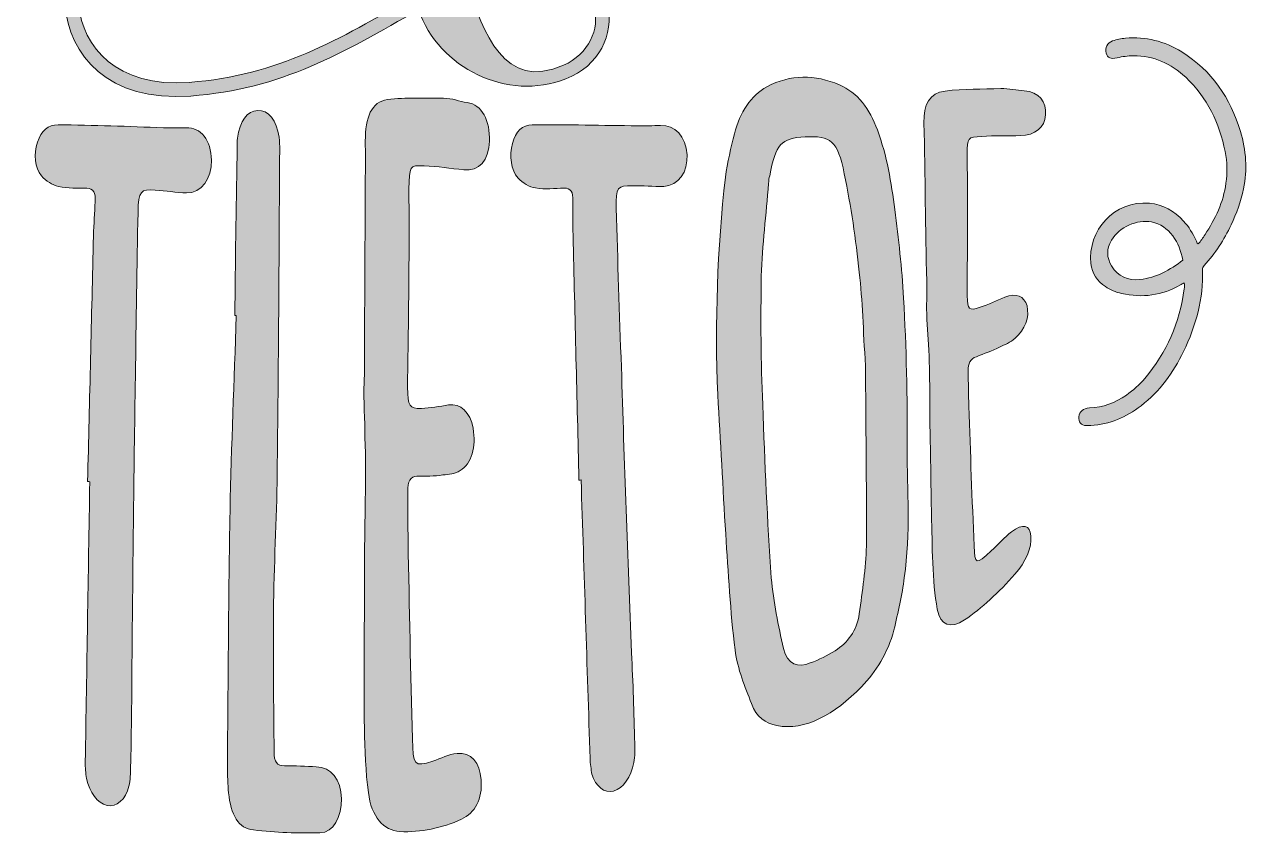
# Model space of a CAD drawing. Header units: inches. Extents: x 54 to 1026, y -1028 to -52.
# Drawn here: x 384 to 1025, y -1028 to -604 of the extents above; entities that cross this region are included whole.
import ezdxf

# ---------------------------------------------------------------- set-up
doc = ezdxf.new("R2010")
doc.units = ezdxf.units.IN
doc.header["$MEASUREMENT"] = 0
doc.layers.add('Layer 1', color=7, linetype='Continuous')

# ---------------------------------------------------------------- blocks, each defined once
blk = doc.blocks.new('block 2')
at = {"layer": 'Layer 1', "true_color": 0xffffff}
h = blk.add_hatch(color=7, dxfattribs=at)
h.dxf.hatch_style = 2
edge = h.paths.add_edge_path()
edge.add_spline(control_points=[(471.29, -641.93), (519.06, -638.35), (550.73, -619.45), (590.58, -596.72), (601.05, -627.37), (637.06, -644.99), (667.72, -632.99), (702.46, -619.71), (699.65, -564.79), (642.17, -569.64), (632.47, -570.41), (623.27, -572.96), (614.33, -576.79), (607.43, -553.04), (602.84, -528.51), (575.76, -520.34), (578.83, -519.57), (581.38, -518.55), (583.93, -517.53), (613.31, -504.25), (621.48, -456.99), (606.16, -430.17), (597.99, -415.87), (582.66, -409.48), (566.82, -408.21), (561.46, -407.7), (556.35, -407.95), (550.73, -407.95), (550.73, -407.95), (499.64, -407.95), (499.64, -407.95), (499.64, -407.95), (499.64, -412.04), (499.64, -412.04), (505.52, -412.04), (515.48, -410.5), (515.48, -431.96), (515.48, -431.96), (515.48, -568.36), (515.48, -568.36), (515.48, -589.82), (505.52, -588.29), (499.64, -588.29), (499.64, -588.29), (499.64, -592.37), (499.64, -592.37), (499.64, -592.37), (561.46, -592.37), (561.46, -592.37), (561.46, -592.37), (561.46, -588.29), (561.46, -588.29), (555.58, -588.29), (545.62, -589.82), (545.62, -568.36), (545.62, -568.36), (545.62, -522.39), (545.62, -522.39), (545.62, -522.39), (554.3, -522.39), (554.3, -522.39), (574.74, -524.17), (580.61, -574.24), (587.51, -590.33), (548.69, -612.3), (517.27, -631.2), (470.52, -634.78), (394.15, -640.65), (399.26, -548.18), (450.34, -552.02), (463.37, -553.04), (472.57, -564.02), (473.33, -576.28), (468.74, -575.77), (465.16, -578.84), (463.88, -582.67), (460.05, -593.14), (474.61, -599.01), (479.21, -589.31), (481.76, -583.69), (480.99, -575), (479.46, -568.87), (475.89, -556.36), (464.9, -545.88), (450.86, -544.86), (389.55, -540.26), (384.19, -648.82), (471.29, -641.93)], knot_values=[0, 0, 0, 0, 1, 1, 1, 2, 2, 2, 3, 3, 3, 4, 4, 4, 5, 5, 5, 6, 6, 6, 7, 7, 7, 8, 8, 8, 9, 9, 9, 10, 10, 10, 11, 11, 11, 12, 12, 12, 13, 13, 13, 14, 14, 14, 15, 15, 15, 16, 16, 16, 17, 17, 17, 18, 18, 18, 19, 19, 19, 20, 20, 20, 21, 21, 21, 22, 22, 22, 23, 23, 23, 24, 24, 24, 25, 25, 25, 26, 26, 26, 27, 27, 27, 28, 28, 28, 29, 29, 29, 29], degree=3, periodic=1)
edge = h.paths.add_edge_path()
edge.add_spline(control_points=[(642.94, -576.79), (690.2, -572.96), (693.01, -614.09), (666.44, -625.84), (635.28, -639.63), (624.55, -608.47), (616.12, -583.69), (625.06, -580.11), (633.75, -577.56), (642.94, -576.79)], knot_values=[0, 0, 0, 0, 1, 1, 1, 2, 2, 2, 3, 3, 3, 3], degree=3, periodic=1)
edge = h.paths.add_edge_path()
edge.add_spline(control_points=[(567.33, -513.7), (560.95, -518.04), (553.03, -516.77), (545.62, -516.77), (545.62, -516.77), (545.62, -431.96), (545.62, -431.96), (545.62, -425.07), (546.64, -420.47), (548.43, -417.4), (551.75, -411.53), (560.18, -411.02), (565.8, -413.83), (590.83, -426.34), (590.58, -497.61), (567.33, -513.7)], knot_values=[0, 0, 0, 0, 1, 1, 1, 2, 2, 2, 3, 3, 3, 4, 4, 4, 5, 5, 5, 5], degree=3, periodic=1)
h = blk.add_hatch(color=7, dxfattribs=at)
h.dxf.hatch_style = 2
edge = h.paths.add_edge_path()
edge.add_spline(control_points=[(990.2, -618.84), (981.21, -613.25), (971.35, -610.71), (960.74, -611.67), (958.44, -611.88), (956.18, -612.33), (954, -613.07), (951.23, -614), (949.76, -616.82), (950.57, -619.48), (951.3, -621.94), (953.03, -622.69), (956.34, -621.94), (959.15, -621.3), (961.99, -620.9), (964.88, -620.88), (975.57, -620.81), (984.61, -624.95), (992.27, -632.15), (1003.61, -642.79), (1009.94, -656.08), (1012.9, -671.06), (1013.99, -676.56), (1014.19, -682.08), (1013.37, -687.61), (1011.92, -697.48), (1007.87, -706.29), (1002.38, -714.5), (1001.27, -716.16), (1000.26, -717.93), (998.76, -719.3), (998.06, -718.83), (997.98, -718.14), (997.72, -717.56), (996.06, -713.87), (993.94, -710.47), (991.19, -707.47), (986.35, -702.16), (980.47, -698.75), (973.23, -698.08), (954.93, -696.38), (940.79, -712.57), (942.64, -729.64), (943.21, -734.83), (945.92, -738.82), (950.26, -741.74), (952.82, -743.47), (955.65, -744.65), (958.63, -745.31), (969.53, -747.74), (979.88, -746.43), (989.52, -740.81), (990.08, -740.48), (990.63, -740.15), (991.42, -739.7), (991.78, -740.98), (991.59, -741.95), (991.47, -742.9), (989.28, -760.6), (982.32, -776.2), (970.82, -789.78), (968.02, -793.09), (964.81, -795.98), (961.25, -798.47), (955.43, -802.54), (949.05, -805.02), (941.82, -805.26), (938.7, -805.36), (936.7, -807.12), (936.35, -809.82), (935.98, -812.65), (937.45, -814.39), (940.33, -814.5), (941.07, -814.53), (941.81, -814.49), (942.55, -814.45), (952.47, -813.81), (961.14, -810.09), (968.88, -804.1), (978.7, -796.51), (985.75, -786.73), (991.13, -775.72), (997.71, -762.23), (1001.51, -748.03), (1001.12, -732.86), (1001.1, -731.98), (1001.32, -731.31), (1001.92, -730.67), (1007.82, -724.37), (1012.37, -717.17), (1016.01, -709.4), (1018.85, -703.35), (1021.2, -697.1), (1022.56, -690.52), (1024.65, -680.42), (1023.9, -670.39), (1020.93, -660.53), (1015.66, -643.08), (1006.02, -628.66), (990.2, -618.84)], knot_values=[0, 0, 0, 0, 1, 1, 1, 2, 2, 2, 3, 3, 3, 4, 4, 4, 5, 5, 5, 6, 6, 6, 7, 7, 7, 8, 8, 8, 9, 9, 9, 10, 10, 10, 11, 11, 11, 12, 12, 12, 13, 13, 13, 14, 14, 14, 15, 15, 15, 16, 16, 16, 17, 17, 17, 18, 18, 18, 19, 19, 19, 20, 20, 20, 21, 21, 21, 22, 22, 22, 23, 23, 23, 24, 24, 24, 25, 25, 25, 26, 26, 26, 27, 27, 27, 28, 28, 28, 29, 29, 29, 30, 30, 30, 31, 31, 31, 32, 32, 32, 33, 33, 33, 33], degree=3, periodic=1)
edge = h.paths.add_edge_path()
edge.add_spline(control_points=[(968.32, -738.01), (962.01, -738.65), (956.84, -736.56), (953.46, -730.91), (950.8, -726.43), (950.75, -721.97), (953.39, -717.49), (957.43, -710.63), (966.76, -706.31), (974.38, -707.88), (979.02, -708.84), (982.66, -711.42), (985.48, -715.14), (988.32, -718.88), (989.85, -723.16), (990.78, -727.86), (984.07, -732.97), (976.95, -737.14), (968.32, -738.01)], knot_values=[0, 0, 0, 0, 1, 1, 1, 2, 2, 2, 3, 3, 3, 4, 4, 4, 5, 5, 5, 6, 6, 6, 6], degree=3, periodic=1)
h = blk.add_hatch(color=7, dxfattribs=at)
h.dxf.hatch_style = 2
edge = h.paths.add_edge_path()
edge.add_spline(control_points=[(844.51, -747.7), (843.7, -731.91), (841.84, -716.74), (839.95, -701.39), (838.11, -687.37), (835.91, -673.36), (830.8, -659.68), (826.85, -648.64), (820.45, -640.15), (810.9, -636.07), (798.06, -630.65), (785.37, -630.47), (772.92, -637.1), (764.73, -641.67), (758.86, -650.38), (755.96, -661.7), (754.02, -668.9), (752.46, -676.65), (751.25, -684.42), (747.02, -722.11), (745.66, -760.3), (747.24, -798.39), (748.73, -822.48), (749.88, -847.12), (751.38, -871.1), (752.77, -891.47), (753.8, -911.94), (756.28, -931.81), (757.72, -942.19), (761.34, -951.19), (764.94, -959.99), (767.39, -967.22), (772.28, -970.24), (778.18, -971.55), (792.93, -974.33), (808.16, -965.84), (822.52, -951.2), (830.04, -943.44), (836.36, -933.45), (839.48, -921.5), (841.63, -912.4), (843.78, -902.96), (844.91, -894.18), (848.37, -870.14), (846.36, -848.44), (846.42, -826.42), (846.69, -799.48), (845.96, -773.57), (844.51, -747.7)], knot_values=[0, 0, 0, 0, 1, 1, 1, 2, 2, 2, 3, 3, 3, 4, 4, 4, 5, 5, 5, 6, 6, 6, 7, 7, 7, 8, 8, 8, 9, 9, 9, 10, 10, 10, 11, 11, 11, 12, 12, 12, 13, 13, 13, 14, 14, 14, 15, 15, 15, 16, 16, 16, 16], degree=3, periodic=1)
edge = h.paths.add_edge_path()
edge.add_spline(control_points=[(821.29, -912.97), (820.16, -922.07), (815.05, -928.16), (808.74, -932.34), (804.53, -934.95), (800.29, -937.05), (795.65, -938.77), (789.23, -941.33), (783.7, -939.79), (781.59, -931.1), (779.01, -919.11), (776.41, -906.96), (775.26, -894.21), (773.18, -864.59), (771.81, -834.1), (770.81, -803.54), (769.7, -781.08), (769.69, -758.85), (770.03, -736.19), (770.59, -720.02), (772.59, -703.76), (773.87, -687.74), (773.82, -686.25), (774.13, -684.73), (774.46, -683.71), (777.53, -667.07), (780.34, -664.05), (792.98, -663.34), (806.34, -662.58), (810.04, -665.24), (813.49, -682.7), (816.93, -699.68), (819.63, -716.92), (821.26, -734.24), (823.17, -749.17), (823.3, -764.44), (824.6, -783.11), (824.81, -812.29), (825.13, -844.79), (825.11, -877.62), (824.77, -889.03), (823.03, -901.16), (821.29, -912.97)], knot_values=[0, 0, 0, 0, 1, 1, 1, 2, 2, 2, 3, 3, 3, 4, 4, 4, 5, 5, 5, 6, 6, 6, 7, 7, 7, 8, 8, 8, 9, 9, 9, 10, 10, 10, 11, 11, 11, 12, 12, 12, 13, 13, 13, 14, 14, 14, 14], degree=3, periodic=1)
h = blk.add_hatch(color=7, dxfattribs=at)
h.dxf.hatch_style = 2
edge = h.paths.add_edge_path()
edge.add_spline(control_points=[(907.75, -639.18), (903.79, -638.95), (899.82, -637.93), (895.49, -638.06), (885.76, -638.36), (876.02, -638.21), (866.3, -639.31), (858.02, -640.35), (854.93, -646.48), (855.18, -655.94), (855.91, -683.81), (855.92, -711.41), (856.65, -738.94), (856.76, -743.24), (856.85, -746.67), (856.6, -750.64), (856.45, -758.06), (857.34, -765.16), (857.52, -772.03), (858.64, -788.11), (858.03, -804.82), (858.45, -820.75), (858.8, -834.08), (858.81, -847.59), (859.17, -860.94), (859.6, -877.27), (859.42, -895.87), (862.18, -910.62), (863.76, -919.18), (869.21, -920.94), (876.39, -916.25), (885.52, -910.1), (894.42, -901.89), (902.85, -892.3), (908.46, -885.87), (911.82, -878.38), (911.17, -872.24), (910.83, -866.57), (907.06, -865.53), (901.01, -870.16), (897.51, -872.85), (894, -876.67), (890.47, -880.1), (882.42, -887.64), (881.72, -887.26), (881.53, -877.48), (880.39, -853.46), (879.55, -828.71), (878.71, -804.32), (878.58, -798.19), (878.45, -792.05), (878.33, -785.92), (878.24, -781.82), (879.58, -779.64), (882.64, -778.41), (886.72, -776.76), (890.8, -775.47), (894.84, -773.36), (897.54, -772.22), (900.56, -770.9), (902.9, -768.74), (908.24, -764.48), (910.55, -757.54), (909.17, -751.74), (907.79, -746.68), (903.36, -744.87), (897.57, -747.27), (893.14, -749.21), (889.04, -751.03), (884.57, -752.53), (878.73, -754.5), (878.01, -753.89), (877.87, -746.54), (877.76, -741.22), (878, -735.81), (877.89, -730.51), (878.19, -710.72), (878.17, -691.54), (877.79, -672.4), (877.97, -663.8), (877.97, -663.41), (885.46, -663.11), (892.24, -662.48), (899.02, -662.99), (905.77, -662.65), (913.23, -662.58), (918.54, -658.33), (918.9, -651.82), (919.62, -644.92), (915.32, -639.71), (907.75, -639.18)], knot_values=[0, 0, 0, 0, 1, 1, 1, 2, 2, 2, 3, 3, 3, 4, 4, 4, 5, 5, 5, 6, 6, 6, 7, 7, 7, 8, 8, 8, 9, 9, 9, 10, 10, 10, 11, 11, 11, 12, 12, 12, 13, 13, 13, 14, 14, 14, 15, 15, 15, 16, 16, 16, 17, 17, 17, 18, 18, 18, 19, 19, 19, 20, 20, 20, 21, 21, 21, 22, 22, 22, 23, 23, 23, 24, 24, 24, 25, 25, 25, 26, 26, 26, 27, 27, 27, 28, 28, 28, 29, 29, 29, 30, 30, 30, 30], degree=3, periodic=1)
h = blk.add_hatch(color=7, dxfattribs=at)
h.dxf.hatch_style = 2
edge = h.paths.add_edge_path()
edge.add_spline(control_points=[(616.03, -645.32), (612.02, -644.78), (608.01, -643.1), (603.65, -643.12), (593.84, -643.17), (584.03, -642.63), (574.22, -643.8), (565.87, -644.97), (562.63, -653.01), (562.67, -665.64), (562.81, -702.96), (562.2, -739.7), (562.32, -776.45), (562.34, -782.19), (562.36, -786.78), (562, -791.95), (561.66, -801.72), (562.44, -811.47), (562.47, -820.65), (563.3, -842.46), (562.24, -864.29), (562.31, -885.54), (562.37, -903.33), (562.05, -921.14), (562.1, -938.94), (562.18, -960.75), (561.47, -984.9), (564.27, -1006.63), (565.87, -1019.2), (572.16, -1026.46), (580.76, -1027.04), (591.7, -1027.47), (602.62, -1025.27), (613.07, -1020.55), (620.03, -1017.4), (624.19, -1009.97), (623.27, -999.89), (622.75, -990.88), (618.04, -985.29), (610.7, -986.09), (606.45, -986.56), (602.22, -988.7), (597.97, -990.22), (588.31, -993.34), (587.51, -992.19), (587.41, -978.47), (586.36, -944.2), (585.71, -909.31), (585.07, -874.99), (585, -866.41), (584.94, -857.82), (584.87, -849.24), (584.83, -843.51), (586.32, -841.16), (589.72, -841.01), (594.24, -840.79), (598.77, -841.12), (603.29, -840.27), (606.3, -840.09), (609.69, -839.86), (612.3, -837.97), (618.28, -834.7), (620.78, -825.43), (619.14, -815.91), (617.52, -807.52), (612.6, -802.72), (606.25, -803.63), (601.39, -804.46), (596.9, -805.25), (592.04, -805.45), (585.67, -805.71), (584.91, -804.58), (584.83, -794.28), (584.77, -786.84), (585.09, -779.39), (585.03, -771.95), (585.56, -744.47), (585.72, -717.57), (585.5, -690.68), (585.77, -678.66), (585.76, -678.1), (593.45, -678.57), (600.4, -678.48), (607.36, -680.08), (614.32, -680.51), (622.02, -681.49), (627.42, -675.71), (627.62, -665.55), (628.17, -654.83), (623.67, -646.41), (616.03, -645.32)], knot_values=[0, 0, 0, 0, 1, 1, 1, 2, 2, 2, 3, 3, 3, 4, 4, 4, 5, 5, 5, 6, 6, 6, 7, 7, 7, 8, 8, 8, 9, 9, 9, 10, 10, 10, 11, 11, 11, 12, 12, 12, 13, 13, 13, 14, 14, 14, 15, 15, 15, 16, 16, 16, 17, 17, 17, 18, 18, 18, 19, 19, 19, 20, 20, 20, 21, 21, 21, 22, 22, 22, 23, 23, 23, 24, 24, 24, 25, 25, 25, 26, 26, 26, 27, 27, 27, 28, 28, 28, 29, 29, 29, 30, 30, 30, 30], degree=3, periodic=1)
h = blk.add_hatch(color=7, dxfattribs=at)
h.dxf.hatch_style = 2
edge = h.paths.add_edge_path()
edge.add_spline(control_points=[(537.02, -993.08), (531.58, -993.01), (525.76, -992.3), (520.31, -992.64), (516.43, -992.48), (514.89, -990.73), (514.92, -985.18), (514.67, -960.71), (514.43, -936.25), (514.58, -911.81), (514.72, -887.93), (516.38, -864.09), (516.51, -839.64), (517.2, -783.53), (517.51, -726.86), (517.83, -670.18), (517.84, -667.96), (517.85, -665.74), (517.5, -663.51), (516.45, -654.62), (511.77, -649.06), (506.33, -649.6), (500.89, -649.59), (496.84, -655.12), (495.66, -663.96), (495.62, -667.28), (495.59, -670.05), (495.56, -673.37), (494.92, -701.02), (494.64, -729.23), (494.36, -756.88), (494.73, -756.9), (494.73, -756.89), (495.1, -756.91), (494.02, -791.19), (492.55, -824.87), (491.82, -859.13), (490.97, -903.89), (490.9, -948.15), (490.43, -992.94), (490.39, -997.36), (490.72, -1002.37), (491.07, -1006.83), (492.11, -1017.99), (496.33, -1025.61), (504.14, -1026.19), (515.84, -1027.58), (527.58, -1028.05), (538.92, -1027.61), (545.97, -1027.68), (550.26, -1019.26), (550.25, -1009.8), (549.85, -999.78), (544.79, -993.17), (537.02, -993.08)], knot_values=[0, 0, 0, 0, 1, 1, 1, 2, 2, 2, 3, 3, 3, 4, 4, 4, 5, 5, 5, 6, 6, 6, 7, 7, 7, 8, 8, 8, 9, 9, 9, 10, 10, 10, 11, 11, 11, 12, 12, 12, 13, 13, 13, 14, 14, 14, 15, 15, 15, 16, 16, 16, 17, 17, 17, 18, 18, 18, 18], degree=3, periodic=1)
h = blk.add_hatch(color=7, dxfattribs=at)
h.dxf.hatch_style = 2
edge = h.paths.add_edge_path()
edge.add_spline(control_points=[(468.89, -658.6), (464.89, -658.58), (460.9, -658.56), (456.91, -658.53), (438.76, -657.87), (420.27, -657.19), (401.77, -657.01), (396.69, -656.96), (392.98, -660.03), (390.99, -666.17), (388.99, -672.31), (389.51, -679.5), (393.03, -683.75), (395.5, -686.42), (398.73, -688.61), (401.99, -689.24), (407.06, -690.46), (411.81, -690.1), (416.92, -690.26), (420.2, -690.36), (421.61, -692.52), (421.13, -697.25), (420.99, -703.05), (420.49, -708.83), (420.33, -715.15), (419.31, -757.83), (418.28, -801.03), (417.26, -843.7), (417.63, -843.75), (418.01, -843.8), (418.38, -843.85), (417.59, -892.93), (416.82, -941.52), (416.04, -990.67), (415.98, -993.31), (416.29, -996.56), (416.61, -999.28), (418.35, -1006.57), (422.45, -1012.28), (427.44, -1013.32), (432.43, -1014.36), (437.15, -1010.44), (438.83, -1003.23), (439.66, -1000.16), (439.74, -996.41), (439.8, -993.2), (440.12, -976.63), (440.45, -960.05), (440.39, -943.95), (441.03, -892.02), (441.3, -840.11), (442.33, -788.82), (442.54, -759.94), (443.11, -731.1), (443.68, -702.78), (443.9, -691.56), (445.02, -690.53), (452.67, -691.24), (458.15, -691.36), (463.61, -692.55), (469.09, -692.66), (476.77, -692.82), (482.35, -685.29), (482.11, -675.51), (481.87, -665.18), (476.52, -658.1), (468.89, -658.6)], knot_values=[0, 0, 0, 0, 1, 1, 1, 2, 2, 2, 3, 3, 3, 4, 4, 4, 5, 5, 5, 6, 6, 6, 7, 7, 7, 8, 8, 8, 9, 9, 9, 10, 10, 10, 11, 11, 11, 12, 12, 12, 13, 13, 13, 14, 14, 14, 15, 15, 15, 16, 16, 16, 17, 17, 17, 18, 18, 18, 19, 19, 19, 20, 20, 20, 21, 21, 21, 22, 22, 22, 22], degree=3, periodic=1)
h = blk.add_hatch(color=7, dxfattribs=at)
h.dxf.hatch_style = 2
edge = h.paths.add_edge_path()
edge.add_spline(control_points=[(717.22, -657.41), (713.23, -657.46), (709.25, -657.51), (705.26, -657.56), (687.1, -657.27), (668.59, -656.91), (650.08, -657.04), (645, -657.07), (641.43, -660.3), (639.74, -666.76), (638.04, -673.2), (638.91, -680.72), (642.64, -684.92), (645.24, -687.54), (648.57, -689.59), (651.87, -690.04), (657, -690.97), (661.73, -690.3), (666.83, -690.15), (670.11, -690.05), (671.62, -692.1), (671.38, -696.85), (671.52, -702.63), (671.29, -708.43), (671.44, -714.75), (672.48, -757.36), (673.52, -800.49), (674.56, -843.1), (674.93, -843.05), (675.3, -843), (675.67, -842.95), (677.24, -891.79), (678.8, -940.06), (680.38, -988.82), (680.45, -991.45), (680.91, -994.52), (681.35, -997.05), (683.42, -1003.43), (687.73, -1007.1), (692.66, -1005.79), (697.59, -1004.48), (701.99, -998.52), (703.3, -990.88), (703.96, -987.57), (703.86, -983.96), (703.78, -980.86), (703.33, -964.85), (702.88, -948.85), (702.08, -933.45), (700.3, -883.45), (698.17, -833.45), (696.79, -783.82), (695.65, -755.94), (694.87, -728.02), (694.11, -700.61), (693.81, -689.75), (694.88, -688.69), (702.53, -688.91), (707.99, -688.69), (713.48, -689.49), (718.93, -689.24), (726.56, -688.88), (731.79, -681.64), (731.13, -672.69), (730.46, -663.25), (724.82, -656.82), (717.22, -657.41)], knot_values=[0, 0, 0, 0, 1, 1, 1, 2, 2, 2, 3, 3, 3, 4, 4, 4, 5, 5, 5, 6, 6, 6, 7, 7, 7, 8, 8, 8, 9, 9, 9, 10, 10, 10, 11, 11, 11, 12, 12, 12, 13, 13, 13, 14, 14, 14, 15, 15, 15, 16, 16, 16, 17, 17, 17, 18, 18, 18, 19, 19, 19, 20, 20, 20, 21, 21, 21, 22, 22, 22, 22], degree=3, periodic=1)
at = {"layer": 'Layer 1', "lineweight": 0}
for points, knots in [([(471.29, -641.93), (519.06, -638.35), (550.73, -619.45), (590.58, -596.72), (601.05, -627.37), (637.06, -644.99), (667.72, -632.99), (702.46, -619.71), (699.65, -564.79), (642.17, -569.64), (632.47, -570.41), (623.27, -572.96), (614.33, -576.79), (607.43, -553.04), (602.84, -528.51), (575.76, -520.34), (578.83, -519.57), (581.38, -518.55), (583.93, -517.53), (613.31, -504.25), (621.48, -456.99), (606.16, -430.17), (597.99, -415.87), (582.66, -409.48), (566.82, -408.21), (561.46, -407.7), (556.35, -407.95), (550.73, -407.95), (550.73, -407.95), (499.64, -407.95), (499.64, -407.95), (499.64, -407.95), (499.64, -412.04), (499.64, -412.04), (505.52, -412.04), (515.48, -410.5), (515.48, -431.96), (515.48, -431.96), (515.48, -568.36), (515.48, -568.36), (515.48, -589.82), (505.52, -588.29), (499.64, -588.29), (499.64, -588.29), (499.64, -592.37), (499.64, -592.37), (499.64, -592.37), (561.46, -592.37), (561.46, -592.37), (561.46, -592.37), (561.46, -588.29), (561.46, -588.29), (555.58, -588.29), (545.62, -589.82), (545.62, -568.36), (545.62, -568.36), (545.62, -522.39), (545.62, -522.39), (545.62, -522.39), (554.3, -522.39), (554.3, -522.39), (574.74, -524.17), (580.61, -574.24), (587.51, -590.33), (548.69, -612.3), (517.27, -631.2), (470.52, -634.78), (394.15, -640.65), (399.26, -548.18), (450.34, -552.02), (463.37, -553.04), (472.57, -564.02), (473.33, -576.28), (468.74, -575.77), (465.16, -578.84), (463.88, -582.67), (460.05, -593.14), (474.61, -599.01), (479.21, -589.31), (481.76, -583.69), (480.99, -575), (479.46, -568.87), (475.89, -556.36), (464.9, -545.88), (450.86, -544.86), (389.55, -540.26), (384.19, -648.82), (471.29, -641.93)], [0, 0, 0, 0, 1, 1, 1, 2, 2, 2, 3, 3, 3, 4, 4, 4, 5, 5, 5, 6, 6, 6, 7, 7, 7, 8, 8, 8, 9, 9, 9, 10, 10, 10, 11, 11, 11, 12, 12, 12, 13, 13, 13, 14, 14, 14, 15, 15, 15, 16, 16, 16, 17, 17, 17, 18, 18, 18, 19, 19, 19, 20, 20, 20, 21, 21, 21, 22, 22, 22, 23, 23, 23, 24, 24, 24, 25, 25, 25, 26, 26, 26, 27, 27, 27, 28, 28, 28, 29, 29, 29, 29]), ([(642.94, -576.79), (690.2, -572.96), (693.01, -614.09), (666.44, -625.84), (635.28, -639.63), (624.55, -608.47), (616.12, -583.69), (625.06, -580.11), (633.75, -577.56), (642.94, -576.79)], [0, 0, 0, 0, 1, 1, 1, 2, 2, 2, 3, 3, 3, 3]), ([(990.2, -618.84), (981.21, -613.25), (971.35, -610.71), (960.74, -611.67), (958.44, -611.88), (956.18, -612.33), (954, -613.07), (951.23, -614), (949.76, -616.82), (950.57, -619.48), (951.3, -621.94), (953.03, -622.69), (956.34, -621.94), (959.15, -621.3), (961.99, -620.9), (964.88, -620.88), (975.57, -620.81), (984.61, -624.95), (992.27, -632.15), (1003.61, -642.79), (1009.94, -656.08), (1012.9, -671.06), (1013.99, -676.56), (1014.19, -682.08), (1013.37, -687.61), (1011.92, -697.48), (1007.87, -706.29), (1002.38, -714.5), (1001.27, -716.16), (1000.26, -717.93), (998.76, -719.3), (998.06, -718.83), (997.98, -718.14), (997.72, -717.56), (996.06, -713.87), (993.94, -710.47), (991.19, -707.47), (986.35, -702.16), (980.47, -698.75), (973.23, -698.08), (954.93, -696.38), (940.79, -712.57), (942.64, -729.64), (943.21, -734.83), (945.92, -738.82), (950.26, -741.74), (952.82, -743.47), (955.65, -744.65), (958.63, -745.31), (969.53, -747.74), (979.88, -746.43), (989.52, -740.81), (990.08, -740.48), (990.63, -740.15), (991.42, -739.7), (991.78, -740.98), (991.59, -741.95), (991.47, -742.9), (989.28, -760.6), (982.32, -776.2), (970.82, -789.78), (968.02, -793.09), (964.81, -795.98), (961.25, -798.47), (955.43, -802.54), (949.05, -805.02), (941.82, -805.26), (938.7, -805.36), (936.7, -807.12), (936.35, -809.82), (935.98, -812.65), (937.45, -814.39), (940.33, -814.5), (941.07, -814.53), (941.81, -814.49), (942.55, -814.45), (952.47, -813.81), (961.14, -810.09), (968.88, -804.1), (978.7, -796.51), (985.75, -786.73), (991.13, -775.72), (997.71, -762.23), (1001.51, -748.03), (1001.12, -732.86), (1001.1, -731.98), (1001.32, -731.31), (1001.92, -730.67), (1007.82, -724.37), (1012.37, -717.17), (1016.01, -709.4), (1018.85, -703.35), (1021.2, -697.1), (1022.56, -690.52), (1024.65, -680.42), (1023.9, -670.39), (1020.93, -660.53), (1015.66, -643.08), (1006.02, -628.66), (990.2, -618.84)], [0, 0, 0, 0, 1, 1, 1, 2, 2, 2, 3, 3, 3, 4, 4, 4, 5, 5, 5, 6, 6, 6, 7, 7, 7, 8, 8, 8, 9, 9, 9, 10, 10, 10, 11, 11, 11, 12, 12, 12, 13, 13, 13, 14, 14, 14, 15, 15, 15, 16, 16, 16, 17, 17, 17, 18, 18, 18, 19, 19, 19, 20, 20, 20, 21, 21, 21, 22, 22, 22, 23, 23, 23, 24, 24, 24, 25, 25, 25, 26, 26, 26, 27, 27, 27, 28, 28, 28, 29, 29, 29, 30, 30, 30, 31, 31, 31, 32, 32, 32, 33, 33, 33, 33]), ([(844.51, -747.7), (843.7, -731.91), (841.84, -716.74), (839.95, -701.39), (838.11, -687.37), (835.91, -673.36), (830.8, -659.68), (826.85, -648.64), (820.45, -640.15), (810.9, -636.07), (798.06, -630.65), (785.37, -630.47), (772.92, -637.1), (764.73, -641.67), (758.86, -650.38), (755.96, -661.7), (754.02, -668.9), (752.46, -676.65), (751.25, -684.42), (747.02, -722.11), (745.66, -760.3), (747.24, -798.39), (748.73, -822.48), (749.88, -847.12), (751.38, -871.1), (752.77, -891.47), (753.8, -911.94), (756.28, -931.81), (757.72, -942.19), (761.34, -951.19), (764.94, -959.99), (767.39, -967.22), (772.28, -970.24), (778.18, -971.55), (792.93, -974.33), (808.16, -965.84), (822.52, -951.2), (830.04, -943.44), (836.36, -933.45), (839.48, -921.5), (841.63, -912.4), (843.78, -902.96), (844.91, -894.18), (848.37, -870.14), (846.36, -848.44), (846.42, -826.42), (846.69, -799.48), (845.96, -773.57), (844.51, -747.7)], [0, 0, 0, 0, 1, 1, 1, 2, 2, 2, 3, 3, 3, 4, 4, 4, 5, 5, 5, 6, 6, 6, 7, 7, 7, 8, 8, 8, 9, 9, 9, 10, 10, 10, 11, 11, 11, 12, 12, 12, 13, 13, 13, 14, 14, 14, 15, 15, 15, 16, 16, 16, 16]), ([(907.75, -639.18), (903.79, -638.95), (899.82, -637.93), (895.49, -638.06), (885.76, -638.36), (876.02, -638.21), (866.3, -639.31), (858.02, -640.35), (854.93, -646.48), (855.18, -655.94), (855.91, -683.81), (855.92, -711.41), (856.65, -738.94), (856.76, -743.24), (856.85, -746.67), (856.6, -750.64), (856.45, -758.06), (857.34, -765.16), (857.52, -772.03), (858.64, -788.11), (858.03, -804.82), (858.45, -820.75), (858.8, -834.08), (858.81, -847.59), (859.17, -860.94), (859.6, -877.27), (859.42, -895.87), (862.18, -910.62), (863.76, -919.18), (869.21, -920.94), (876.39, -916.25), (885.52, -910.1), (894.42, -901.89), (902.85, -892.3), (908.46, -885.87), (911.82, -878.38), (911.17, -872.24), (910.83, -866.57), (907.06, -865.53), (901.01, -870.16), (897.51, -872.85), (894, -876.67), (890.47, -880.1), (882.42, -887.64), (881.72, -887.26), (881.53, -877.48), (880.39, -853.46), (879.55, -828.71), (878.71, -804.32), (878.58, -798.19), (878.45, -792.05), (878.33, -785.92), (878.24, -781.82), (879.58, -779.64), (882.64, -778.41), (886.72, -776.76), (890.8, -775.47), (894.84, -773.36), (897.54, -772.22), (900.56, -770.9), (902.9, -768.74), (908.24, -764.48), (910.55, -757.54), (909.17, -751.74), (907.79, -746.68), (903.36, -744.87), (897.57, -747.27), (893.14, -749.21), (889.04, -751.03), (884.57, -752.53), (878.73, -754.5), (878.01, -753.89), (877.87, -746.54), (877.76, -741.22), (878, -735.81), (877.89, -730.51), (878.19, -710.72), (878.17, -691.54), (877.79, -672.4), (877.97, -663.8), (877.97, -663.41), (885.46, -663.11), (892.24, -662.48), (899.02, -662.99), (905.77, -662.65), (913.23, -662.58), (918.54, -658.33), (918.9, -651.82), (919.62, -644.92), (915.32, -639.71), (907.75, -639.18)], [0, 0, 0, 0, 1, 1, 1, 2, 2, 2, 3, 3, 3, 4, 4, 4, 5, 5, 5, 6, 6, 6, 7, 7, 7, 8, 8, 8, 9, 9, 9, 10, 10, 10, 11, 11, 11, 12, 12, 12, 13, 13, 13, 14, 14, 14, 15, 15, 15, 16, 16, 16, 17, 17, 17, 18, 18, 18, 19, 19, 19, 20, 20, 20, 21, 21, 21, 22, 22, 22, 23, 23, 23, 24, 24, 24, 25, 25, 25, 26, 26, 26, 27, 27, 27, 28, 28, 28, 29, 29, 29, 30, 30, 30, 30]), ([(616.03, -645.32), (612.02, -644.78), (608.01, -643.1), (603.65, -643.12), (593.84, -643.17), (584.03, -642.63), (574.22, -643.8), (565.87, -644.97), (562.63, -653.01), (562.67, -665.64), (562.81, -702.96), (562.2, -739.7), (562.32, -776.45), (562.34, -782.19), (562.36, -786.78), (562, -791.95), (561.66, -801.72), (562.44, -811.47), (562.47, -820.65), (563.3, -842.46), (562.24, -864.29), (562.31, -885.54), (562.37, -903.33), (562.05, -921.14), (562.1, -938.94), (562.18, -960.75), (561.47, -984.9), (564.27, -1006.63), (565.87, -1019.2), (572.16, -1026.46), (580.76, -1027.04), (591.7, -1027.47), (602.62, -1025.27), (613.07, -1020.55), (620.03, -1017.4), (624.19, -1009.97), (623.27, -999.89), (622.75, -990.88), (618.04, -985.29), (610.7, -986.09), (606.45, -986.56), (602.22, -988.7), (597.97, -990.22), (588.31, -993.34), (587.51, -992.19), (587.41, -978.47), (586.36, -944.2), (585.71, -909.31), (585.07, -874.99), (585, -866.41), (584.94, -857.82), (584.87, -849.24), (584.83, -843.51), (586.32, -841.16), (589.72, -841.01), (594.24, -840.79), (598.77, -841.12), (603.29, -840.27), (606.3, -840.09), (609.69, -839.86), (612.3, -837.97), (618.28, -834.7), (620.78, -825.43), (619.14, -815.91), (617.52, -807.52), (612.6, -802.72), (606.25, -803.63), (601.39, -804.46), (596.9, -805.25), (592.04, -805.45), (585.67, -805.71), (584.91, -804.58), (584.83, -794.28), (584.77, -786.84), (585.09, -779.39), (585.03, -771.95), (585.56, -744.47), (585.72, -717.57), (585.5, -690.68), (585.77, -678.66), (585.76, -678.1), (593.45, -678.57), (600.4, -678.48), (607.36, -680.08), (614.32, -680.51), (622.02, -681.49), (627.42, -675.71), (627.62, -665.55), (628.17, -654.83), (623.67, -646.41), (616.03, -645.32)], [0, 0, 0, 0, 1, 1, 1, 2, 2, 2, 3, 3, 3, 4, 4, 4, 5, 5, 5, 6, 6, 6, 7, 7, 7, 8, 8, 8, 9, 9, 9, 10, 10, 10, 11, 11, 11, 12, 12, 12, 13, 13, 13, 14, 14, 14, 15, 15, 15, 16, 16, 16, 17, 17, 17, 18, 18, 18, 19, 19, 19, 20, 20, 20, 21, 21, 21, 22, 22, 22, 23, 23, 23, 24, 24, 24, 25, 25, 25, 26, 26, 26, 27, 27, 27, 28, 28, 28, 29, 29, 29, 30, 30, 30, 30]), ([(537.02, -993.08), (531.58, -993.01), (525.76, -992.3), (520.31, -992.64), (516.43, -992.48), (514.89, -990.73), (514.92, -985.18), (514.67, -960.71), (514.43, -936.25), (514.58, -911.81), (514.72, -887.93), (516.38, -864.09), (516.51, -839.64), (517.2, -783.53), (517.51, -726.86), (517.83, -670.18), (517.84, -667.96), (517.85, -665.74), (517.5, -663.51), (516.45, -654.62), (511.77, -649.06), (506.33, -649.6), (500.89, -649.59), (496.84, -655.12), (495.66, -663.96), (495.62, -667.28), (495.59, -670.05), (495.56, -673.37), (494.92, -701.02), (494.64, -729.23), (494.36, -756.88), (494.73, -756.9), (494.73, -756.89), (495.1, -756.91), (494.02, -791.19), (492.55, -824.87), (491.82, -859.13), (490.97, -903.89), (490.9, -948.15), (490.43, -992.94), (490.39, -997.36), (490.72, -1002.37), (491.07, -1006.83), (492.11, -1017.99), (496.33, -1025.61), (504.14, -1026.19), (515.84, -1027.58), (527.58, -1028.05), (538.92, -1027.61), (545.97, -1027.68), (550.26, -1019.26), (550.25, -1009.8), (549.85, -999.78), (544.79, -993.17), (537.02, -993.08)], [0, 0, 0, 0, 1, 1, 1, 2, 2, 2, 3, 3, 3, 4, 4, 4, 5, 5, 5, 6, 6, 6, 7, 7, 7, 8, 8, 8, 9, 9, 9, 10, 10, 10, 11, 11, 11, 12, 12, 12, 13, 13, 13, 14, 14, 14, 15, 15, 15, 16, 16, 16, 17, 17, 17, 18, 18, 18, 18]), ([(468.89, -658.6), (464.89, -658.58), (460.9, -658.56), (456.91, -658.53), (438.76, -657.87), (420.27, -657.19), (401.77, -657.01), (396.69, -656.96), (392.98, -660.03), (390.99, -666.17), (388.99, -672.31), (389.51, -679.5), (393.03, -683.75), (395.5, -686.42), (398.73, -688.61), (401.99, -689.24), (407.06, -690.46), (411.81, -690.1), (416.92, -690.26), (420.2, -690.36), (421.61, -692.52), (421.13, -697.25), (420.99, -703.05), (420.49, -708.83), (420.33, -715.15), (419.31, -757.83), (418.28, -801.03), (417.26, -843.7), (417.63, -843.75), (418.01, -843.8), (418.38, -843.85), (417.59, -892.93), (416.82, -941.52), (416.04, -990.67), (415.98, -993.31), (416.29, -996.56), (416.61, -999.28), (418.35, -1006.57), (422.45, -1012.28), (427.44, -1013.32), (432.43, -1014.36), (437.15, -1010.44), (438.83, -1003.23), (439.66, -1000.16), (439.74, -996.41), (439.8, -993.2), (440.12, -976.63), (440.45, -960.05), (440.39, -943.95), (441.03, -892.02), (441.3, -840.11), (442.33, -788.82), (442.54, -759.94), (443.11, -731.1), (443.68, -702.78), (443.9, -691.56), (445.02, -690.53), (452.67, -691.24), (458.15, -691.36), (463.61, -692.55), (469.09, -692.66), (476.77, -692.82), (482.35, -685.29), (482.11, -675.51), (481.87, -665.18), (476.52, -658.1), (468.89, -658.6)], [0, 0, 0, 0, 1, 1, 1, 2, 2, 2, 3, 3, 3, 4, 4, 4, 5, 5, 5, 6, 6, 6, 7, 7, 7, 8, 8, 8, 9, 9, 9, 10, 10, 10, 11, 11, 11, 12, 12, 12, 13, 13, 13, 14, 14, 14, 15, 15, 15, 16, 16, 16, 17, 17, 17, 18, 18, 18, 19, 19, 19, 20, 20, 20, 21, 21, 21, 22, 22, 22, 22]), ([(717.22, -657.41), (713.23, -657.46), (709.25, -657.51), (705.26, -657.56), (687.1, -657.27), (668.59, -656.91), (650.08, -657.04), (645, -657.07), (641.43, -660.3), (639.74, -666.76), (638.04, -673.2), (638.91, -680.72), (642.64, -684.92), (645.24, -687.54), (648.57, -689.59), (651.87, -690.04), (657, -690.97), (661.73, -690.3), (666.83, -690.15), (670.11, -690.05), (671.62, -692.1), (671.38, -696.85), (671.52, -702.63), (671.29, -708.43), (671.44, -714.75), (672.48, -757.36), (673.52, -800.49), (674.56, -843.1), (674.93, -843.05), (675.3, -843), (675.67, -842.95), (677.24, -891.79), (678.8, -940.06), (680.38, -988.82), (680.45, -991.45), (680.91, -994.52), (681.35, -997.05), (683.42, -1003.43), (687.73, -1007.1), (692.66, -1005.79), (697.59, -1004.48), (701.99, -998.52), (703.3, -990.88), (703.96, -987.57), (703.86, -983.96), (703.78, -980.86), (703.33, -964.85), (702.88, -948.85), (702.08, -933.45), (700.3, -883.45), (698.17, -833.45), (696.79, -783.82), (695.65, -755.94), (694.87, -728.02), (694.11, -700.61), (693.81, -689.75), (694.88, -688.69), (702.53, -688.91), (707.99, -688.69), (713.48, -689.49), (718.93, -689.24), (726.56, -688.88), (731.79, -681.64), (731.13, -672.69), (730.46, -663.25), (724.82, -656.82), (717.22, -657.41)], [0, 0, 0, 0, 1, 1, 1, 2, 2, 2, 3, 3, 3, 4, 4, 4, 5, 5, 5, 6, 6, 6, 7, 7, 7, 8, 8, 8, 9, 9, 9, 10, 10, 10, 11, 11, 11, 12, 12, 12, 13, 13, 13, 14, 14, 14, 15, 15, 15, 16, 16, 16, 17, 17, 17, 18, 18, 18, 19, 19, 19, 20, 20, 20, 21, 21, 21, 22, 22, 22, 22]), ([(821.29, -912.97), (820.16, -922.07), (815.05, -928.16), (808.74, -932.34), (804.53, -934.95), (800.29, -937.05), (795.65, -938.77), (789.23, -941.33), (783.7, -939.79), (781.59, -931.1), (779.01, -919.11), (776.41, -906.96), (775.26, -894.21), (773.18, -864.59), (771.81, -834.1), (770.81, -803.54), (769.7, -781.08), (769.69, -758.85), (770.03, -736.19), (770.59, -720.02), (772.59, -703.76), (773.87, -687.74), (773.82, -686.25), (774.13, -684.73), (774.46, -683.71), (777.53, -667.07), (780.34, -664.05), (792.98, -663.34), (806.34, -662.58), (810.04, -665.24), (813.49, -682.7), (816.93, -699.68), (819.63, -716.92), (821.26, -734.24), (823.17, -749.17), (823.3, -764.44), (824.6, -783.11), (824.81, -812.29), (825.13, -844.79), (825.11, -877.62), (824.77, -889.03), (823.03, -901.16), (821.29, -912.97)], [0, 0, 0, 0, 1, 1, 1, 2, 2, 2, 3, 3, 3, 4, 4, 4, 5, 5, 5, 6, 6, 6, 7, 7, 7, 8, 8, 8, 9, 9, 9, 10, 10, 10, 11, 11, 11, 12, 12, 12, 13, 13, 13, 14, 14, 14, 14]), ([(968.32, -738.01), (962.01, -738.65), (956.84, -736.56), (953.46, -730.91), (950.8, -726.43), (950.75, -721.97), (953.39, -717.49), (957.43, -710.63), (966.76, -706.31), (974.38, -707.88), (979.02, -708.84), (982.66, -711.42), (985.48, -715.14), (988.32, -718.88), (989.85, -723.16), (990.78, -727.86), (984.07, -732.97), (976.95, -737.14), (968.32, -738.01)], [0, 0, 0, 0, 1, 1, 1, 2, 2, 2, 3, 3, 3, 4, 4, 4, 5, 5, 5, 6, 6, 6, 6])]:
    blk.add_open_spline(points, degree=3, knots=knots, dxfattribs=at)

msp = doc.modelspace()

# ---------------------------------------------------------------- block references
at = {"layer": 'Layer 1'}
msp.add_blockref('block 2', (0, 0), dxfattribs=at)

doc.saveas('drawing.dxf')
